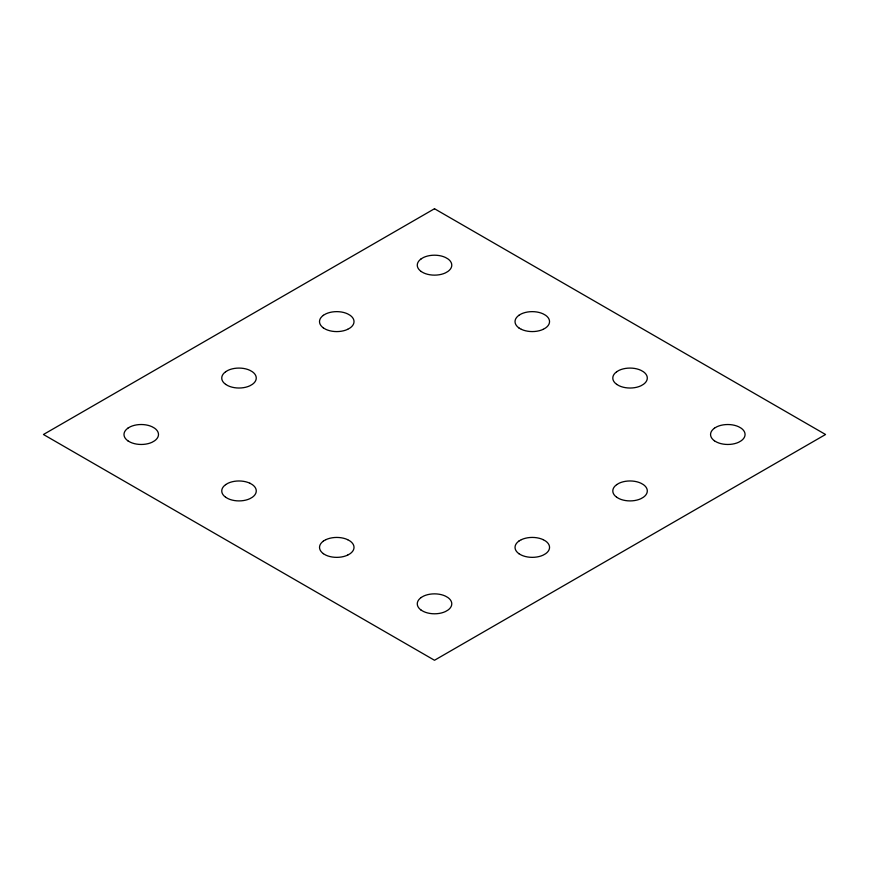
<?xml version="1.0" encoding="UTF-8"?>
<svg xmlns="http://www.w3.org/2000/svg" width="869" height="869" viewBox="0 0 869 869"><rect width="100%" height="100%" fill="white"/><g stroke="black" fill="none" stroke-linecap="round" stroke-linejoin="round"><path stroke-width="1.3" d="M127.808 428.2L130.307 426.755A17.25 9.961 0 0 1 152.14 426.777L154.617 428.2A17.25 9.961 0 0 1 154.617 440.789L152.118 442.245A17.25 9.961 0 0 1 130.339 442.223L127.808 440.8M225.571 371.758L228.069 370.313A17.25 9.961 0 0 1 249.903 370.335L252.379 371.758A17.25 9.961 0 0 1 252.379 384.348L249.881 385.793A17.25 9.961 0 0 1 228.102 385.782L225.571 384.359M323.333 315.317L325.832 313.872A17.25 9.961 0 0 1 347.665 313.894L350.142 315.317A17.25 9.961 0 0 1 350.142 327.906L347.643 329.351M421.096 258.875L423.594 257.43A17.261 9.961 0 0 1 445.428 257.452L447.904 258.875A17.261 9.961 0 0 1 447.893 271.465L445.406 272.909A17.261 9.961 0 0 1 423.616 272.899L421.096 271.476M225.571 484.641L228.069 483.207A17.25 9.961 0 0 1 249.903 483.229M518.858 315.317L521.357 313.872A17.261 9.961 0 0 1 543.19 313.894L545.667 315.317A17.261 9.961 0 0 1 545.656 327.906L543.168 329.362M323.333 541.083L325.832 539.649M616.621 371.758L619.119 370.313A17.25 9.961 0 0 1 640.953 370.335L643.429 371.758A17.25 9.961 0 0 1 643.418 384.348L640.931 385.803A17.25 9.961 0 0 1 619.152 385.782L616.621 384.359M421.096 597.524L423.594 596.091A17.25 9.961 0 0 1 445.428 596.112L447.904 597.535A17.25 9.961 0 0 1 447.904 610.125L445.406 611.57A17.25 9.961 0 0 1 423.627 611.548L421.096 610.125M518.858 541.083L521.357 539.649M616.621 484.641L619.119 483.197A17.25 9.961 0 0 1 640.953 483.218L643.429 484.641A17.25 9.961 0 0 1 643.429 497.231L640.931 498.687A17.25 9.961 0 0 1 619.152 498.665L616.621 497.242M714.383 428.2L716.882 426.755A17.261 9.961 0 0 1 738.715 426.777L741.192 428.2A17.261 9.961 0 0 1 741.181 440.789L738.693 442.245A17.261 9.961 0 0 1 716.903 442.223L714.383 440.8M347.643 555.128L350.142 553.683A17.25 9.961 0 0 0 350.142 541.094L347.643 539.649M521.357 329.351L518.858 327.917M543.168 539.649L545.667 541.083A17.25 9.961 0 0 1 545.667 553.683L543.168 555.128A17.25 9.961 0 0 1 521.389 555.106L518.858 553.683M249.881 483.207L252.379 484.641A17.25 9.961 0 0 1 252.379 497.242L249.881 498.687A17.25 9.961 0 0 1 228.102 498.665L225.571 497.242M323.333 327.917L325.832 329.351A17.25 9.961 0 0 0 347.665 329.34M323.333 553.683L325.832 555.128A17.25 9.961 0 0 0 347.665 555.106M127.862 440.789A17.25 9.961 0 0 1 127.862 428.211M225.625 384.348A17.25 9.961 0 0 1 225.625 371.758M323.387 327.906A17.25 9.961 0 0 1 323.387 315.317M518.912 553.683A17.25 9.961 0 0 1 518.912 541.094M521.389 539.66A17.25 9.961 0 0 1 543.19 539.66M616.675 497.231A17.25 9.961 0 0 1 616.675 484.652M421.15 271.465A17.261 9.961 0 0 1 421.15 258.875M543.19 329.34A17.261 9.961 0 0 1 521.378 329.34M518.912 327.906A17.261 9.961 0 0 1 518.912 315.317M616.675 384.348A17.25 9.961 0 0 1 616.675 371.758M714.437 440.8A17.261 9.961 0 0 1 714.437 428.211M323.398 553.672A17.25 9.961 0 0 1 323.398 541.094M325.864 539.671A17.25 9.961 0 0 1 347.665 539.671M225.625 497.242A17.25 9.961 0 0 1 225.636 484.652M421.15 610.125A17.25 9.961 0 0 1 421.15 597.535M434.5 208.734L43.45 434.5L434.5 660.266L825.55 434.5L434.5 208.734"/></g></svg>
